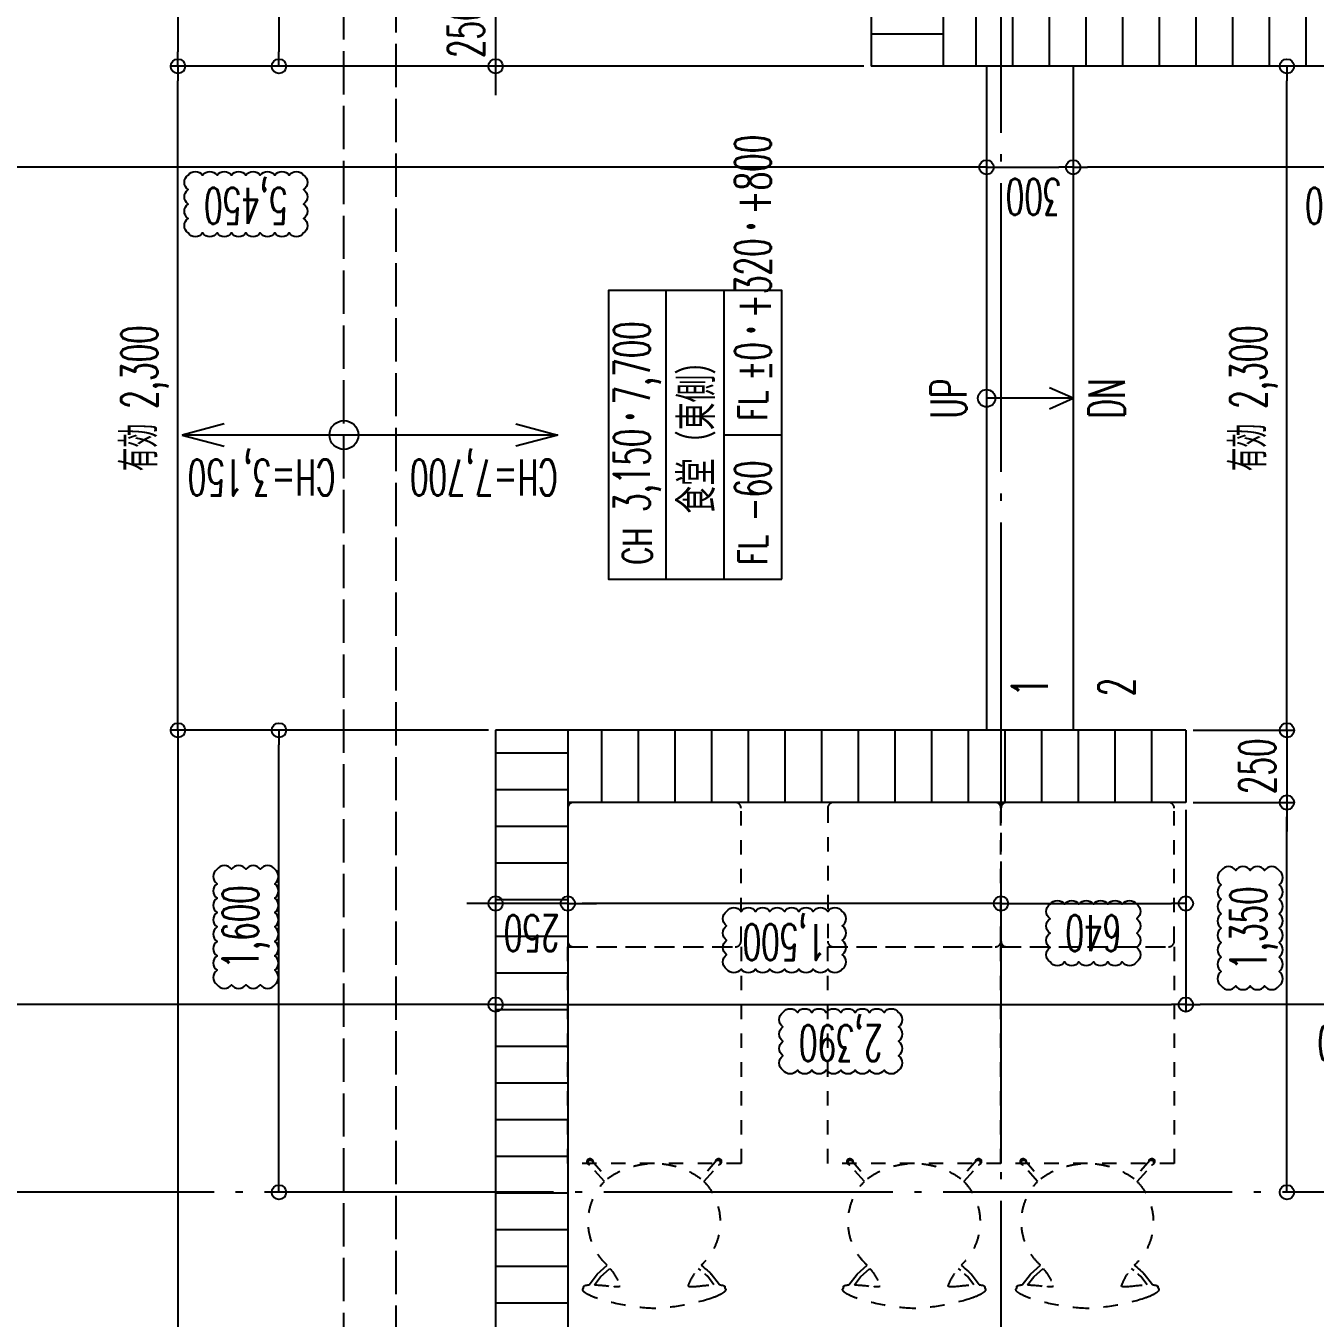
# Model space of a CAD drawing. Header units: millimetres. Extents: x -67913 to 128525, y -54442 to 63422.
# Drawn here: x 101258 to 105722, y 11214 to 15690 of the extents above; entities that cross this region are included whole.
import ezdxf
from ezdxf.enums import TextEntityAlignment as Align

# ---------------------------------------------------------------- set-up
doc = ezdxf.new("R2010")
doc.units = ezdxf.units.MM
doc.header["$LTSCALE"] = 500
doc.header["$PDMODE"] = 35
for name, pattern in [('AXIS', [2.35, 2, -0.15, 0.05, -0.15]), ('DD3', [0.2, 0.1, -0.1]), ('DD4', [0.38, 0.3, -0.08])]:
    doc.linetypes.add(name, pattern=pattern)
doc.layers.get('0').update_dxf_attribs({"plot": 0})
for name, color, linetype in [('020KijnSn', 1, 'AXIS'), ('270SiagSp', 8, 'Continuous'), ('302Dansa', 5, 'Continuous'), ('303Dansa', 6, 'DD4'), ('320Step', 4, 'Continuous'), ('350Kigu', 4, 'Continuous'), ('360Kagu', 3, 'DD3'), ('390Kigo', 8, 'Continuous'), ('391kigoHor', 10, 'Continuous'), ('391KigoR', 8, 'Continuous')]:
    doc.layers.add(name, color=color, linetype=linetype)
doc.styles.add('Dim', font='simplex.shx', dxfattribs={"width": 0.6, "bigfont": 'extfont2.shx'})
doc.styles.get("Standard").update_dxf_attribs({"font": 'simplex.shx', "width": 0.7, "bigfont": 'extfont2.shx'})
doc.dimstyles.new('PRO1-50', dxfattribs={"dimscale": 50, "dimtxt": 2.5, "dimasz": 1, "dimexe": 0.5, "dimexo": 0.5, "dimgap": 0.8, "dimtad": 1, "dimdec": 3, "dimdsep": 46, "dimlunit": 6, "dimtxsty": 'Dim', "dimblk": 'ORIGIN', "dimcen": 0, "dimadec": 3, "dimazin": 2, "dimtfac": 1, "dimtdec": 3, "dimtix": 1, "dimtmove": 2, "dimatfit": 3, "dimldrblk": 'ORIGIN', "dimfxl": 0, "dimarcsym": 0})

# ---------------------------------------------------------------- blocks, each defined once
blk = doc.blocks.new('_Origin')
at = {"color": 0, "linetype": 'ByBlock', "lineweight": -2}
blk.add_line((0, 0), (-1, 0), dxfattribs=at)
blk.add_circle((0, 0), 0.5, dxfattribs=at)
blk = doc.blocks.new('*D682')
at = {"layer": '270SiagSp', "color": 0, "lineweight": -2, "transparency": 16777216}
for p, q in [((105274.6, 12975), (105274.6, 12275)), ((106424.6, 12300), (105324.6, 12300))]:
    blk.add_line(p, q, dxfattribs=at)
at = {"layer": 'Defpoints', "color": 0, "transparency": 16777216}
for p in [(105274.6, 13000), (105274.6, 12300), (106474.6, 12300)]:
    blk.add_point(p, dxfattribs=at)
at = {"layer": '270SiagSp', "color": 0, "lineweight": -2, "transparency": 16777216, "xscale": 50, "yscale": 50, "zscale": 50, "rotation": 180}
blk.add_blockref('_Origin', (105274.6, 12300), dxfattribs=at)
at = {"layer": '270SiagSp', "color": 0, "lineweight": -2, "transparency": 16777216, "xscale": 50, "yscale": 50, "zscale": 50}
blk.add_blockref('_Origin', (106474.6, 12300), dxfattribs=at)
at = {"layer": '270SiagSp', "color": 0, "transparency": 16777216, "insert": (105874.6, 12185.6), "char_height": 125, "attachment_point": 5, "rotation": 180, "style": 'Dim'}
blk.add_mtext('1,200', dxfattribs=at)
blk = doc.blocks.new('*D683')
at = {"layer": '270SiagSp', "color": 0, "lineweight": -2, "transparency": 16777216}
for p, q in [((105274.6, 12975), (105274.6, 12275)), ((102934.6, 12300), (105224.6, 12300))]:
    blk.add_line(p, q, dxfattribs=at)
at = {"layer": 'Defpoints', "color": 0, "transparency": 16777216}
for p in [(105274.6, 13000), (102884.6, 12300), (105274.6, 12300)]:
    blk.add_point(p, dxfattribs=at)
at = {"layer": '270SiagSp', "color": 0, "lineweight": -2, "transparency": 16777216, "xscale": 50, "yscale": 50, "zscale": 50, "rotation": 180}
blk.add_blockref('_Origin', (102884.6, 12300), dxfattribs=at)
at = {"layer": '270SiagSp', "color": 0, "lineweight": -2, "transparency": 16777216, "xscale": 50, "yscale": 50, "zscale": 50}
blk.add_blockref('_Origin', (105274.6, 12300), dxfattribs=at)
at = {"layer": '270SiagSp', "color": 0, "transparency": 16777216, "insert": (104079.6, 12185.6), "char_height": 125, "attachment_point": 5, "rotation": 180, "style": 'Dim', "bg_fill": 3, "box_fill_scale": 1.1, "bg_fill_color": 256, "bg_fill_true_color": 13158600, "bg_fill_transparency": 0}
blk.add_mtext('2,390', dxfattribs=at)
blk = doc.blocks.new('*D684')
at = {"layer": '270SiagSp', "color": 0, "lineweight": -2, "transparency": 16777216}
for p, q in [((105274.6, 12975), (105274.6, 12625)), ((104684.6, 12650), (105224.6, 12650))]:
    blk.add_line(p, q, dxfattribs=at)
at = {"layer": 'Defpoints', "color": 0, "transparency": 16777216}
for p in [(105274.6, 13000), (104634.6, 12650), (105274.6, 12650)]:
    blk.add_point(p, dxfattribs=at)
at = {"layer": '270SiagSp', "color": 0, "lineweight": -2, "transparency": 16777216, "xscale": 50, "yscale": 50, "zscale": 50, "rotation": 180}
blk.add_blockref('_Origin', (104634.6, 12650), dxfattribs=at)
at = {"layer": '270SiagSp', "color": 0, "lineweight": -2, "transparency": 16777216, "xscale": 50, "yscale": 50, "zscale": 50}
blk.add_blockref('_Origin', (105274.6, 12650), dxfattribs=at)
at = {"layer": '270SiagSp', "color": 0, "transparency": 16777216, "insert": (104954.6, 12547.5), "char_height": 125, "attachment_point": 5, "rotation": 180, "style": 'Dim', "bg_fill": 3, "box_fill_scale": 1.1, "bg_fill_color": 256, "bg_fill_true_color": 13158600, "bg_fill_transparency": 0}
blk.add_mtext('640', dxfattribs=at)
blk = doc.blocks.new('*D686')
at = {"layer": '270SiagSp', "color": 0, "lineweight": -2, "transparency": 16777216}
blk.add_line((104584.6, 12650), (103184.6, 12650), dxfattribs=at)
at = {"layer": 'Defpoints', "color": 0, "transparency": 16777216}
for p in [(103134.6, 12650), (103134.6, 12650), (104634.6, 12650)]:
    blk.add_point(p, dxfattribs=at)
at = {"layer": '270SiagSp', "color": 0, "lineweight": -2, "transparency": 16777216, "xscale": 50, "yscale": 50, "zscale": 50, "rotation": 180}
blk.add_blockref('_Origin', (103134.6, 12650), dxfattribs=at)
at = {"layer": '270SiagSp', "color": 0, "lineweight": -2, "transparency": 16777216, "xscale": 50, "yscale": 50, "zscale": 50}
blk.add_blockref('_Origin', (104634.6, 12650), dxfattribs=at)
at = {"layer": '270SiagSp', "color": 0, "transparency": 16777216, "insert": (103884.6, 12535.6), "char_height": 125, "attachment_point": 5, "rotation": 180, "style": 'Dim', "bg_fill": 3, "box_fill_scale": 1.1, "bg_fill_color": 256, "bg_fill_true_color": 13158600, "bg_fill_transparency": 0}
blk.add_mtext('1,500', dxfattribs=at)
blk = doc.blocks.new('*D687')
at = {"layer": '270SiagSp', "color": 0, "lineweight": -2, "transparency": 16777216}
for p, q in [((102834.6, 12650), (102784.6, 12650)), ((103134.6, 12650), (102884.6, 12650)), ((103184.6, 12650), (103234.6, 12650))]:
    blk.add_line(p, q, dxfattribs=at)
at = {"layer": 'Defpoints', "color": 0, "transparency": 16777216}
for p in [(102884.6, 12650), (102884.6, 12650), (103134.6, 12650)]:
    blk.add_point(p, dxfattribs=at)
at = {"layer": '270SiagSp', "color": 0, "lineweight": -2, "transparency": 16777216, "xscale": 50, "yscale": 50, "zscale": 50}
blk.add_blockref('_Origin', (102884.6, 12650), dxfattribs=at)
at = {"layer": '270SiagSp', "color": 0, "lineweight": -2, "transparency": 16777216, "xscale": 50, "yscale": 50, "zscale": 50, "rotation": 180}
blk.add_blockref('_Origin', (103134.6, 12650), dxfattribs=at)
at = {"layer": '270SiagSp', "color": 0, "transparency": 16777216, "insert": (103009.6, 12547.5), "char_height": 125, "attachment_point": 5, "rotation": 180, "style": 'Dim'}
blk.add_mtext('250', dxfattribs=at)
blk = doc.blocks.new('*D688')
at = {"layer": '270SiagSp', "color": 0, "lineweight": -2, "transparency": 16777216}
blk.add_line((102834.6, 12300), (99184.6, 12300), dxfattribs=at)
at = {"layer": 'Defpoints', "color": 0, "transparency": 16777216}
for p in [(99134.6, 12300), (99134.6, 12300), (102884.6, 12300)]:
    blk.add_point(p, dxfattribs=at)
at = {"layer": '270SiagSp', "color": 0, "lineweight": -2, "transparency": 16777216, "xscale": 50, "yscale": 50, "zscale": 50, "rotation": 180}
blk.add_blockref('_Origin', (99134.6, 12300), dxfattribs=at)
at = {"layer": '270SiagSp', "color": 0, "lineweight": -2, "transparency": 16777216, "xscale": 50, "yscale": 50, "zscale": 50}
blk.add_blockref('_Origin', (102884.6, 12300), dxfattribs=at)
at = {"layer": '270SiagSp', "color": 0, "transparency": 16777216, "insert": (101009.6, 12185.6), "char_height": 125, "attachment_point": 5, "rotation": 180, "style": 'Dim'}
blk.add_mtext('3,750', dxfattribs=at)
blk = doc.blocks.new('*D676')
at = {"layer": '270SiagSp', "color": 0, "lineweight": -2, "transparency": 16777216}
for p, q in [((105624.6, 13300), (105624.6, 15500)), ((105299.6, 13250), (105649.6, 13250))]:
    blk.add_line(p, q, dxfattribs=at)
at = {"layer": 'Defpoints', "color": 0, "transparency": 16777216}
for p in [(105624.6, 15550), (105624.6, 15550), (105274.6, 13250)]:
    blk.add_point(p, dxfattribs=at)
at = {"layer": '270SiagSp', "color": 0, "lineweight": -2, "transparency": 16777216, "xscale": 50, "yscale": 50, "zscale": 50}
for p, rotation in [((105624.6, 15550), 90), ((105624.6, 13250), 270)]:
    blk.add_blockref('_Origin', p, dxfattribs=dict(at, rotation=rotation))
at = {"layer": '270SiagSp', "color": 0, "transparency": 16777216, "insert": (105510.2, 14400), "char_height": 125, "attachment_point": 5, "rotation": 90, "style": 'Dim'}
blk.add_mtext('有効 2,300', dxfattribs=at)
blk = doc.blocks.new('*D677')
at = {"layer": '270SiagSp', "color": 0, "lineweight": -2, "transparency": 16777216}
for p, q in [((105624.6, 13300), (105624.6, 13350)), ((105299.6, 13250), (105649.6, 13250)), ((105624.6, 13250), (105624.6, 13000)), ((105299.6, 13000), (105649.6, 13000)), ((105624.6, 12950), (105624.6, 12900))]:
    blk.add_line(p, q, dxfattribs=at)
at = {"layer": 'Defpoints', "color": 0, "transparency": 16777216}
for p in [(105274.6, 13250), (105274.6, 13000), (105624.6, 13000)]:
    blk.add_point(p, dxfattribs=at)
at = {"layer": '270SiagSp', "color": 0, "lineweight": -2, "transparency": 16777216, "xscale": 50, "yscale": 50, "zscale": 50}
for p, rotation in [((105624.6, 13250), 270), ((105624.6, 13000), 90)]:
    blk.add_blockref('_Origin', p, dxfattribs=dict(at, rotation=rotation))
at = {"layer": '270SiagSp', "color": 0, "transparency": 16777216, "insert": (105522.1, 13125), "char_height": 125, "attachment_point": 5, "rotation": 90, "style": 'Dim'}
blk.add_mtext('250', dxfattribs=at)
blk = doc.blocks.new('*D678')
at = {"layer": '270SiagSp', "color": 0, "lineweight": -2, "transparency": 16777216}
for p, q in [((105299.6, 13000), (105649.6, 13000)), ((105624.6, 11700), (105624.6, 12950))]:
    blk.add_line(p, q, dxfattribs=at)
at = {"layer": 'Defpoints', "color": 0, "transparency": 16777216}
for p in [(105274.6, 13000), (105624.6, 13000), (105624.6, 11650)]:
    blk.add_point(p, dxfattribs=at)
at = {"layer": '270SiagSp', "color": 0, "lineweight": -2, "transparency": 16777216, "xscale": 50, "yscale": 50, "zscale": 50}
for p, rotation in [((105624.6, 13000), 90), ((105624.6, 11650), 270)]:
    blk.add_blockref('_Origin', p, dxfattribs=dict(at, rotation=rotation))
at = {"layer": '270SiagSp', "color": 0, "transparency": 16777216, "insert": (105510.2, 12564.6), "char_height": 125, "attachment_point": 5, "rotation": 90, "style": 'Dim'}
blk.add_mtext('1,350', dxfattribs=at)
blk = doc.blocks.new('*D679')
at = {"layer": '270SiagSp', "color": 0, "lineweight": -2, "transparency": 16777216}
for p, q in [((102859.6, 13250), (101759.6, 13250)), ((101784.6, 13200), (101784.6, 4635)), ((102859.6, 4585), (101759.6, 4585))]:
    blk.add_line(p, q, dxfattribs=at)
at = {"layer": 'Defpoints', "color": 0, "transparency": 16777216}
for p in [(102884.6, 13250), (101784.6, 4585), (102884.6, 4585)]:
    blk.add_point(p, dxfattribs=at)
at = {"layer": '270SiagSp', "color": 0, "lineweight": -2, "transparency": 16777216, "xscale": 50, "yscale": 50, "zscale": 50}
for p, rotation in [((101784.6, 13250), 90), ((101784.6, 4585), 270)]:
    blk.add_blockref('_Origin', p, dxfattribs=dict(at, rotation=rotation))
at = {"layer": '270SiagSp', "color": 0, "transparency": 16777216, "insert": (101670.2, 8917.5), "char_height": 125, "attachment_point": 5, "rotation": 90, "style": 'Dim'}
blk.add_mtext('8,665', dxfattribs=at)
blk = doc.blocks.new('*D680')
at = {"layer": '270SiagSp', "color": 0, "lineweight": -2, "transparency": 16777216}
for p, q in [((102859.6, 13250), (102109.6, 13250)), ((102134.6, 11700), (102134.6, 13200))]:
    blk.add_line(p, q, dxfattribs=at)
at = {"layer": 'Defpoints', "color": 0, "transparency": 16777216}
for p in [(102134.6, 13250), (102884.6, 13250), (102134.6, 11650)]:
    blk.add_point(p, dxfattribs=at)
at = {"layer": '270SiagSp', "color": 0, "lineweight": -2, "transparency": 16777216, "xscale": 50, "yscale": 50, "zscale": 50}
for p, rotation in [((102134.6, 13250), 90), ((102134.6, 11650), 270)]:
    blk.add_blockref('_Origin', p, dxfattribs=dict(at, rotation=rotation))
at = {"layer": '270SiagSp', "color": 0, "transparency": 16777216, "insert": (102020.2, 12568.7), "char_height": 125, "attachment_point": 5, "rotation": 90, "style": 'Dim'}
blk.add_mtext('1,600', dxfattribs=at)
blk = doc.blocks.new('*D681')
at = {"layer": '270SiagSp', "color": 0, "lineweight": -2, "transparency": 16777216}
for p, q in [((104159.6, 15550), (101759.6, 15550)), ((101784.6, 13300), (101784.6, 15500)), ((102859.6, 13250), (101759.6, 13250))]:
    blk.add_line(p, q, dxfattribs=at)
at = {"layer": 'Defpoints', "color": 0, "transparency": 16777216}
for p in [(101784.6, 15550), (104184.6, 15550), (102884.6, 13250)]:
    blk.add_point(p, dxfattribs=at)
at = {"layer": '270SiagSp', "color": 0, "lineweight": -2, "transparency": 16777216, "xscale": 50, "yscale": 50, "zscale": 50}
for p, rotation in [((101784.6, 15550), 90), ((101784.6, 13250), 270)]:
    blk.add_blockref('_Origin', p, dxfattribs=dict(at, rotation=rotation))
at = {"layer": '270SiagSp', "color": 0, "transparency": 16777216, "insert": (101670.2, 14400), "char_height": 125, "attachment_point": 5, "rotation": 90, "style": 'Dim'}
blk.add_mtext('有効 2,300', dxfattribs=at)
blk = doc.blocks.new('*D700')
at = {"layer": '270SiagSp', "color": 0, "lineweight": -2, "transparency": 16777216}
for p, q in [((102134.6, 17100), (102134.6, 15600)), ((104159.6, 15550), (102109.6, 15550))]:
    blk.add_line(p, q, dxfattribs=at)
at = {"layer": 'Defpoints', "color": 0, "transparency": 16777216}
for p in [(102134.6, 17150), (102134.6, 15550), (104184.6, 15550)]:
    blk.add_point(p, dxfattribs=at)
at = {"layer": '270SiagSp', "color": 0, "lineweight": -2, "transparency": 16777216, "xscale": 50, "yscale": 50, "zscale": 50}
for p, rotation in [((102134.6, 17150), 90), ((102134.6, 15550), 270)]:
    blk.add_blockref('_Origin', p, dxfattribs=dict(at, rotation=rotation))
at = {"layer": '270SiagSp', "color": 0, "transparency": 16777216, "insert": (102020.2, 16350), "char_height": 125, "attachment_point": 5, "rotation": 90, "style": 'Dim'}
blk.add_mtext('1,600', dxfattribs=at)
blk = doc.blocks.new('*D701')
at = {"layer": '270SiagSp', "color": 0, "lineweight": -2, "transparency": 16777216}
for p, q in [((102884.6, 15850), (102884.6, 15900)), ((103559.6, 15800), (102859.6, 15800)), ((102884.6, 15800), (102884.6, 15550)), ((104159.6, 15550), (102859.6, 15550)), ((102884.6, 15500), (102884.6, 15450))]:
    blk.add_line(p, q, dxfattribs=at)
at = {"layer": 'Defpoints', "color": 0, "transparency": 16777216}
for p in [(103584.6, 15800), (102884.6, 15550), (104184.6, 15550)]:
    blk.add_point(p, dxfattribs=at)
at = {"layer": '270SiagSp', "color": 0, "lineweight": -2, "transparency": 16777216, "xscale": 50, "yscale": 50, "zscale": 50}
for p, rotation in [((102884.6, 15800), 270), ((102884.6, 15550), 90)]:
    blk.add_blockref('_Origin', p, dxfattribs=dict(at, rotation=rotation))
at = {"layer": '270SiagSp', "color": 0, "transparency": 16777216, "insert": (102782.1, 15675), "char_height": 125, "attachment_point": 5, "rotation": 90, "style": 'Dim'}
blk.add_mtext('250', dxfattribs=at)
blk = doc.blocks.new('*D702')
at = {"layer": '270SiagSp', "color": 0, "lineweight": -2, "transparency": 16777216}
for p, q in [((104159.6, 26950), (101759.6, 26950)), ((101784.6, 26900), (101784.6, 15600)), ((104159.6, 15550), (101759.6, 15550))]:
    blk.add_line(p, q, dxfattribs=at)
at = {"layer": 'Defpoints', "color": 0, "transparency": 16777216}
for p in [(104184.6, 26950), (101784.6, 15550), (104184.6, 15550)]:
    blk.add_point(p, dxfattribs=at)
at = {"layer": '270SiagSp', "color": 0, "lineweight": -2, "transparency": 16777216, "xscale": 50, "yscale": 50, "zscale": 50}
for p, rotation in [((101784.6, 26950), 90), ((101784.6, 15550), 270)]:
    blk.add_blockref('_Origin', p, dxfattribs=dict(at, rotation=rotation))
at = {"layer": '270SiagSp', "color": 0, "transparency": 16777216, "insert": (101670.2, 21250), "char_height": 125, "attachment_point": 5, "rotation": 90, "style": 'Dim'}
blk.add_mtext('11,400', dxfattribs=at)
blk = doc.blocks.new('*D707')
at = {"layer": '270SiagSp', "color": 0, "lineweight": -2, "transparency": 16777216}
blk.add_line((106424.6, 15200), (104934.6, 15200), dxfattribs=at)
at = {"layer": 'Defpoints', "color": 0, "transparency": 16777216}
for p in [(104884.6, 15200), (104884.6, 15200), (106474.6, 15200)]:
    blk.add_point(p, dxfattribs=at)
at = {"layer": '270SiagSp', "color": 0, "lineweight": -2, "transparency": 16777216, "xscale": 50, "yscale": 50, "zscale": 50, "rotation": 180}
blk.add_blockref('_Origin', (104884.6, 15200), dxfattribs=at)
at = {"layer": '270SiagSp', "color": 0, "lineweight": -2, "transparency": 16777216, "xscale": 50, "yscale": 50, "zscale": 50}
blk.add_blockref('_Origin', (106474.6, 15200), dxfattribs=at)
at = {"layer": '270SiagSp', "color": 0, "transparency": 16777216, "insert": (105832.3, 15085.6), "char_height": 125, "attachment_point": 5, "rotation": 180, "style": 'Dim'}
blk.add_mtext('1,590', dxfattribs=at)
blk = doc.blocks.new('*D708')
at = {"layer": '270SiagSp', "color": 0, "lineweight": -2, "transparency": 16777216}
blk.add_line((104634.6, 15200), (104834.6, 15200), dxfattribs=at)
at = {"layer": 'Defpoints', "color": 0, "transparency": 16777216}
for p in [(104584.6, 15200), (104884.6, 15200), (104884.6, 15200)]:
    blk.add_point(p, dxfattribs=at)
at = {"layer": '270SiagSp', "color": 0, "lineweight": -2, "transparency": 16777216, "xscale": 50, "yscale": 50, "zscale": 50, "rotation": 180}
blk.add_blockref('_Origin', (104584.6, 15200), dxfattribs=at)
at = {"layer": '270SiagSp', "color": 0, "lineweight": -2, "transparency": 16777216, "xscale": 50, "yscale": 50, "zscale": 50}
blk.add_blockref('_Origin', (104884.6, 15200), dxfattribs=at)
at = {"layer": '270SiagSp', "color": 0, "transparency": 16777216, "insert": (104747.5, 15097.5), "char_height": 125, "attachment_point": 5, "rotation": 180, "style": 'Dim'}
blk.add_mtext('300', dxfattribs=at)
blk = doc.blocks.new('*D709')
at = {"layer": '270SiagSp', "color": 0, "lineweight": -2, "transparency": 16777216}
blk.add_line((104534.6, 15200), (99184.6, 15200), dxfattribs=at)
at = {"layer": 'Defpoints', "color": 0, "transparency": 16777216}
for p in [(99134.6, 15200), (99134.6, 15200), (104584.6, 15200)]:
    blk.add_point(p, dxfattribs=at)
at = {"layer": '270SiagSp', "color": 0, "lineweight": -2, "transparency": 16777216, "xscale": 50, "yscale": 50, "zscale": 50, "rotation": 180}
blk.add_blockref('_Origin', (99134.6, 15200), dxfattribs=at)
at = {"layer": '270SiagSp', "color": 0, "lineweight": -2, "transparency": 16777216, "xscale": 50, "yscale": 50, "zscale": 50}
blk.add_blockref('_Origin', (104584.6, 15200), dxfattribs=at)
at = {"layer": '270SiagSp', "color": 0, "transparency": 16777216, "insert": (102020, 15085.6), "char_height": 125, "attachment_point": 5, "rotation": 180, "style": 'Dim'}
blk.add_mtext('5,450', dxfattribs=at)
blk = doc.blocks.new('Seven chair')
for p, q in [((89735.6, 45584.6), (89707, 45547.2)), ((89671.4, 45535), (89663.1, 45528)), ((89672.4, 45516.5), (89680.9, 45523.6)), ((89280.3, 45165), (89282.4, 45167)), ((89740.4, 45164.6), (89737.9, 45167)), ((89723.3, 45154.3), (89722, 45158.9))]:
    blk.add_line(p, q)
for points in [[(89265.5, 45590.2), (89263.1, 45598.4, -0.165331), (89262.3, 45601, -0.147173), (89266, 45607.9, -0.075168), (89276.3, 45615.4, -0.038243), (89307.5, 45629.9, -0.069162), (89509.5, 45666.3, -0.069162), (89711.6, 45629.9, -0.046265), (89743.4, 45615.4, -0.075168), (89753.7, 45607.9, -0.147173), (89757.5, 45601, -0.165331), (89756.7, 45598.4), (89754.3, 45590.2)], [(89265.5, 45590.2, 0.245243), (89269.5, 45586.8, 0.079392), (89284.2, 45584.6)], [(89392.4, 45590.1, 0.104662), (89370.4, 45590.7, -0.023965), (89302.9, 45584.5)], [(89356.7, 45528, 0.093732), (89392.4, 45590.1)], [(89627.4, 45590.1, -0.104662), (89649.4, 45590.7, 0.023965), (89716.9, 45584.5)], [(89663.1, 45528, -0.093732), (89627.4, 45590.1)], [(89754.3, 45590.2, -0.245243), (89750.2, 45586.8, -0.079392), (89735.6, 45584.6)], [(89347.4, 45516.5, 0.419714), (89337.6, 45226.6)], [(89672.4, 45516.5, -0.419714), (89682.2, 45226.6)], [(89672.4, 45516.5, -0.419714), (89682.2, 45226.6)], [(89337.6, 45226.6), (89281.6, 45162.7, 0.691911), (89292.8, 45153.1), (89348.5, 45216.6)], [(89348.5, 45216.6, 0.327555), (89671.3, 45216.6)], [(89682.3, 45226.6), (89738.2, 45162.7, -0.691911), (89727, 45153.1), (89671.3, 45216.6)]]:
    blk.add_lwpolyline(points, format="xyb")
for points in [[(89284.2, 45584.6), (89312.9, 45547), (89347.4, 45516.5)], [(89302.9, 45584.5), (89324.5, 45556.2), (89356.7, 45528)]]:
    blk.add_lwpolyline(points)
at = {"flags": 128}
for points in [[(89716.9, 45584.6), (89695.2, 45556.1), (89694, 45554.9), (89692.4, 45553.3), (89688.3, 45549.6), (89684.6, 45546.3), (89678.2, 45540.7), (89671.4, 45535)], [(89680.9, 45523.7), (89685.4, 45527.4), (89692.8, 45533.8), (89697.7, 45538.1), (89700.8, 45540.9), (89704.5, 45544.4), (89706.9, 45547)]]:
    blk.add_lwpolyline(points, dxfattribs=at)
blk.add_arc((89289.1, 45160), 7.91, 159.8592, 298.5783)
blk.add_open_spline([(89706.9, 45547), (89706.9, 45547.1), (89707, 45547.2), (89707, 45547.2)], degree=3)
for points, knots in [([(89280, 45150.1), (89279.5, 45150.6), (89278.8, 45151.3), (89278.1, 45152.5), (89277.5, 45153.7), (89277, 45155.3), (89276.8, 45157.3), (89277, 45159), (89277.3, 45160.3), (89277.7, 45161.5), (89278.5, 45163), (89279.5, 45164.3), (89280.2, 45164.9), (89280.3, 45165)], [-29.537207, -29.537207, -29.537207, -29.537207, -27.691134, -26.768079, -25.845043, -23.998934, -22.152853, -20.306837, -19.383801, -18.460765, -16.614657, -14.768596, -14.130852, -14.130852, -14.130852, -14.130852]), ([(89287.5, 45169.5), (89287.4, 45169.5), (89286.6, 45169.4), (89285.6, 45169.1), (89284.5, 45168.6), (89283.5, 45168), (89282.8, 45167.4), (89282.4, 45167)], [8.830967, 8.830967, 8.830967, 8.830967, 9.230427, 11.076524, 11.999549, 12.92258, 14.64656, 14.64656, 14.64656, 14.64656]), ([(89737.9, 45167), (89737.8, 45167.1), (89737.2, 45167.6), (89736.1, 45168.4), (89734.4, 45169.2), (89733.1, 45169.5), (89732.4, 45169.6), (89732.3, 45169.6)], [12.429733, 12.429733, 12.429733, 12.429733, 12.922514, 14.76853, 16.614589, 18.460692, 18.808728, 18.808728, 18.808728, 18.808728]), ([(89739.8, 45165.1), (89739.9, 45165), (89740.2, 45164.8), (89740.7, 45164.3), (89741.6, 45163.2), (89742.5, 45161.8), (89743.2, 45159.9), (89743.4, 45158.3), (89743.5, 45157), (89743.3, 45155.6), (89742.9, 45154), (89742.4, 45152.8), (89742, 45152.2)], [-13.127636, -13.127636, -13.127636, -13.127636, -12.922514, -11.999482, -11.076457, -9.230354, -7.384275, -5.53826, -4.615231, -3.692205, -1.846096, 0, 0, 0, 0]), ([(89280, 45150.1), (89280.4, 45149.6), (89281.5, 45148.7), (89283, 45147.9), (89284.3, 45147.5), (89285.6, 45147.2), (89287.2, 45147), (89289.3, 45147.2), (89290.9, 45147.6), (89292.1, 45148.2), (89293.2, 45148.9), (89294.5, 45150), (89295.8, 45151.5), (89296.7, 45153), (89297.1, 45154), (89297.2, 45154.5), (89297.2, 45154.6), (89297.3, 45154.6), (89297.3, 45154.6), (89297.3, 45154.7), (89297.5, 45155.3), (89297.6, 45156), (89297.9, 45156.7)], [0, 0, 0, 0, 1.846066, 3.692142, 4.615173, 5.538231, 7.384304, 9.230343, 11.076424, 11.999466, 12.922528, 14.768603, 16.61465, 18.4607, 19.383724, 19.691399, 19.691399, 19.691399, 19.808128, 19.808128, 19.808128, 21.658095, 21.658095, 21.658095, 21.658095]), ([(89297.9, 45156.7), (89297.9, 45156.7), (89298, 45157), (89298.1, 45157.6), (89298.2, 45158.5), (89298.3, 45159.1), (89298.3, 45159.4)], [18.364246, 18.364246, 18.364246, 18.364246, 18.4607, 19.383724, 20.306785, 21.311945, 21.311945, 21.311945, 21.311945]), ([(89723.3, 45154.3), (89723.4, 45153.7), (89723.9, 45152.6), (89724.7, 45151.2), (89725.6, 45150.2), (89726.5, 45149.3), (89727.9, 45148.3), (89729.8, 45147.5), (89731.4, 45147.1), (89732.7, 45147), (89734.1, 45147), (89735.8, 45147.3), (89737.7, 45148), (89739.1, 45148.9), (89740.1, 45149.8), (89741.1, 45150.8), (89741.7, 45151.6), (89742, 45152.2)], [7.600125, 7.600125, 7.600125, 7.600125, 9.230333, 11.076383, 11.999404, 12.922454, 14.768536, 16.614624, 18.460687, 19.383701, 20.306746, 22.152823, 23.99889, 25.844966, 26.767996, 27.691049, 29.537129, 29.537129, 29.537129, 29.537129])]:
    blk.add_open_spline(points, degree=3, knots=knots)
blk = doc.blocks.new('2人掛けテーブル')
blk.add_lwpolyline([(68100, 33978.1), (68700, 33978.1), (68700, 33228.1), (68100, 33228.1)], close=True)
blk = doc.blocks.new('1掛けベンチ背もたれなし')
blk.add_lwpolyline([(580, 500), (20, 500, 0.414214), (0, 480), (0, 20, 0.414214), (20, 0), (580, 0, 0.414214), (600, 20), (600, 480, 0.414214)], format="xyb", close=True)
blk = doc.blocks.new('室名記号')
at = {"color": 0, "linetype": 'ByBlock', "lineweight": -2}
for p, q in [((-10, 2), (10, 2)), ((-10, -2), (10, -2)), ((0, -2), (0, -6))]:
    blk.add_line(p, q, dxfattribs=at)
at = {"color": 7, "linetype": 'ByBlock', "lineweight": -2}
blk.add_lwpolyline([(-10, -6), (10, -6), (10, 6), (-10, 6)], close=True, dxfattribs=at)
at = {"color": 0, "linetype": 'ByBlock', "lineweight": -2, "width": 0.7}
for s, p in [('CH', (-9, 4)), ('FL', (-9, -4)), ('FL', (1, -4))]:
    blk.add_text(s, height=2, dxfattribs=at).set_placement(p, align=Align.MIDDLE_LEFT)
at = {"color": 0, "linetype": 'ByBlock', "lineweight": -2}
for tag, width, p in [('天井高さ（CH）', 0.6, (0, 4)), ('室名', 0.7, (0, 0))]:
    blk.add_attdef(tag, text='', height=2.5, dxfattribs=dict(at, width=width)).set_placement(p, align=Align.MIDDLE)
for tag, width, p in [('躯体天端（FL）', 0.6, (-6, -4)), ('床仕上天端（FL）', 0.6, (4, -4)), ('特記事項1', 0.7, (-10, -8)), ('特記事項2', 0.7, (-10, -11.5))]:
    blk.add_attdef(tag, text='', height=2.5, dxfattribs=dict(at, width=width)).set_placement(p, align=Align.MIDDLE_LEFT)

msp = doc.modelspace()

# ---------------------------------------------------------------- hatches: boundary and pattern name
at = {"layer": '302Dansa'}
h = msp.add_hatch(dxfattribs=at)
h.set_pattern_fill('LINE', color=256, scale=40)
h.set_pattern_definition([(0, (104184.61, 21250), (0, 127), [])])
h.paths.add_polyline_path([(104434.6088, 26950), (104184.6088, 26950), (104184.6088, 15550), (104434.6088, 15550)])
h = msp.add_hatch(dxfattribs=at)
h.set_pattern_fill('LINE', color=256, scale=40, angle=90)
h.set_pattern_definition([(90, (105945.11, 15800), (-127, 8e-15), [])])
h.paths.add_polyline_path([(107074.6088, 15800), (104434.6088, 15800), (104434.6088, 15550), (107074.6088, 15550)])
h = msp.add_hatch(dxfattribs=at)
h.set_pattern_fill('LINE', color=256, scale=40)
h.set_pattern_definition([(0, (102884.61, 6568), (0, 127), [])])
h.paths.add_polyline_path([(103134.6088, 13250), (102884.6088, 13250), (102884.6088, 4585), (103134.6088, 4585)])
h = msp.add_hatch(dxfattribs=at)
h.set_pattern_fill('LINE', color=256, scale=40, angle=90)
h.set_pattern_definition([(90, (104268.11, 13250), (-127, 8e-15), [])])
h.paths.add_polyline_path([(105274.6088, 13250), (103134.6088, 13250), (103134.6088, 13000), (105274.6088, 13000)])

# ---------------------------------------------------------------- linework, layer by layer
at = {"layer": '020KijnSn'}
for p, q in [((104634.6088, 37470), (104634.6088, -23200)), ((114834.6088, 11650), (72434.6088, 11650))]:
    msp.add_line(p, q, dxfattribs=at)
at = {"layer": '303Dansa'}
msp.add_line((102359.6088, 4622.5), (102359.6088, 24177.5), dxfattribs=at)
msp.add_lwpolyline([(99584.6088, 24177.5), (102539.6088, 24177.5), (102539.6088, 4622.5), (99449.6088, 4622.5)], dxfattribs=at)
at = {"layer": '320Step'}
for p, q in [((104584.6088, 15550), (104584.6088, 13250)), ((104884.6088, 15550), (104884.6088, 13250))]:
    msp.add_line(p, q, dxfattribs=at)
at = {"layer": '320Step', "color": 5}
for points in [[(104802.2905, 14363.6191), (104884.6095, 14400.0003), (104802.2905, 14436.3815)], [(104884.6088, 14400.0001), (104584.6088, 14400)]]:
    msp.add_lwpolyline(points, dxfattribs=at)
msp.add_circle((104584.6088, 14400), 30, dxfattribs=at)
at = {"layer": '350Kigu'}
for p, q in [((104184.6088, 26950), (104184.6088, 15550)), ((104434.6088, 26950), (104434.6088, 15550)), ((107074.6088, 15550), (104184.6088, 15550)), ((102884.6088, 13250), (102884.6088, 4585)), ((105274.6088, 13250), (102884.6088, 13250)), ((103134.6088, 13250), (103134.6088, 4585)), ((105274.6088, 13250), (105274.6088, 13000)), ((105274.6088, 13000), (103134.6088, 13000))]:
    msp.add_line(p, q, dxfattribs=at)
at = {"layer": '390Kigo'}
for p, q in [((101944.4977, 14311.5885), (101799.6088, 14272.7656)), ((102954.7199, 14311.5885), (103099.6088, 14272.7656)), ((101799.6088, 14272.7656), (101944.4977, 14233.9427)), ((103099.6088, 14272.7656), (101799.6088, 14272.7656)), ((103099.6088, 14272.7656), (102954.7199, 14233.9427))]:
    msp.add_line(p, q, dxfattribs=at)
msp.add_circle((102359.6088, 14272.7656), 50, dxfattribs=at)
at = {"layer": '391kigoHor'}
for points in [[(102220.0133, 15172.7898, -0.52056705), (102220.0133, 15122.7898, -0.52056705), (102220.0133, 15072.7898, -0.52056705), (102220.0133, 15022.7898, -0.52056705), (102220.0133, 14972.7898, -0.52056705), (102170.0133, 14972.7898, -0.52056705), (102120.0133, 14972.7898, -0.52056705), (102070.0133, 14972.7898, -0.52056705), (102020.0133, 14972.7898, -0.52056705), (101970.0133, 14972.7898, -0.52056705), (101920.0133, 14972.7898, -0.52056705), (101870.0133, 14972.7898, -0.52056705), (101820.0133, 14972.7898, -0.52056705), (101820.0133, 15022.7898, -0.52056705), (101820.0133, 15072.7898, -0.52056705), (101820.0133, 15122.7898, -0.52056705), (101820.0133, 15172.7898, -0.52056705), (101870.0133, 15172.7898, -0.52056705), (101920.0133, 15172.7898, -0.52056705), (101970.0133, 15172.7898, -0.52056705), (102020.0133, 15172.7898, -0.52056705), (102070.0133, 15172.7898, -0.52056705), (102120.0133, 15172.7898, -0.52056705), (102170.0133, 15172.7898, -0.52056705)], [(102120.204, 12768.6952, 0.52056705), (102070.204, 12768.6952, 0.52056705), (102020.204, 12768.6952, 0.52056705), (101970.204, 12768.6952, 0.52056705), (101920.204, 12768.6952, 0.52056705), (101920.204, 12718.6952, 0.52056705), (101920.204, 12668.6952, 0.52056705), (101920.204, 12618.6952, 0.52056705), (101920.204, 12568.6952, 0.52056705), (101920.204, 12518.6952, 0.52056705), (101920.204, 12468.6952, 0.52056705), (101920.204, 12418.6952, 0.52056705), (101920.204, 12368.6952, 0.52056705), (101970.204, 12368.6952, 0.52056705), (102020.204, 12368.6952, 0.52056705), (102070.204, 12368.6952, 0.52056705), (102120.204, 12368.6952, 0.52056705), (102120.204, 12418.6952, 0.52056705), (102120.204, 12468.6952, 0.52056705), (102120.204, 12518.6952, 0.52056705), (102120.204, 12568.6952, 0.52056705), (102120.204, 12618.6952, 0.52056705), (102120.204, 12668.6952, 0.52056705), (102120.204, 12718.6952, 0.52056705)], [(105597.3986, 12764.6469, 0.52056705), (105547.3986, 12764.6469, 0.52056705), (105497.3986, 12764.6469, 0.52056705), (105447.3986, 12764.6469, 0.52056705), (105397.3986, 12764.6469, 0.52056705), (105397.3986, 12714.6469, 0.52056705), (105397.3986, 12664.6469, 0.52056705), (105397.3986, 12614.6469, 0.52056705), (105397.3986, 12564.6469, 0.52056705), (105397.3986, 12514.6469, 0.52056705), (105397.3986, 12464.6469, 0.52056705), (105397.3986, 12414.6469, 0.52056705), (105397.3986, 12364.6469, 0.52056705), (105447.3986, 12364.6469, 0.52056705), (105497.3986, 12364.6469, 0.52056705), (105547.3986, 12364.6469, 0.52056705), (105597.3986, 12364.6469, 0.52056705), (105597.3986, 12414.6469, 0.52056705), (105597.3986, 12464.6469, 0.52056705), (105597.3986, 12514.6469, 0.52056705), (105597.3986, 12564.6469, 0.52056705), (105597.3986, 12614.6469, 0.52056705), (105597.3986, 12664.6469, 0.52056705), (105597.3986, 12714.6469, 0.52056705)]]:
    msp.add_lwpolyline(points, format="xyb", close=True, dxfattribs=at)

# ---------------------------------------------------------------- block references
at = {"layer": '360Kagu', "xscale": -1, "rotation": 180}
for p in [(13923.942, 56913.6566), (14823.942, 56913.6566), (15423.942, 56913.6566)]:
    msp.add_blockref('Seven chair', p, dxfattribs=at)
at = {"layer": '391KigoR'}
ref = msp.add_blockref('室名記号', (103575.5396, 14273.0186), dxfattribs=dict(at, xscale=50, yscale=50, zscale=50, rotation=90))
ref.add_attrib('天井高さ（CH）', '3,150・7,700', dxfattribs={"layer": '0', "color": 0, "linetype": 'ByBlock', "lineweight": -2, "height": 125, "rotation": 90, "width": 0.6}).set_placement((103375.5396, 14336.3141), align=Align.MIDDLE)
ref.add_attrib('室名', '食堂（東側）', dxfattribs={"layer": '0', "color": 0, "linetype": 'ByBlock', "lineweight": -2, "height": 125, "rotation": 90, "width": 0.7}).set_placement((103575.5396, 14289.4222), align=Align.MIDDLE)
ref.add_attrib('躯体天端（FL）', '-60', dxfattribs={"layer": '0', "color": 0, "linetype": 'ByBlock', "lineweight": -2, "height": 125, "rotation": 90, "width": 0.6}).set_placement((103775.5396, 13973.0186), align=Align.MIDDLE_LEFT)
ref.add_attrib('床仕上天端（FL）', '%%P0・+320・+800', dxfattribs={"layer": '0', "color": 0, "linetype": 'ByBlock', "lineweight": -2, "height": 125, "rotation": 90, "width": 0.6}).set_placement((103775.5396, 14459.9247), align=Align.MIDDLE_LEFT)

# ---------------------------------------------------------------- texts
at = {"layer": '390Kigo', "width": 0.6}
for s, rotation, p in [('UP', 90, (104453.1316, 14399.13)), ('DN', 90, (105000.5211, 14399.1302)), ('CH=3,150', 180, (102074.2921, 14144.2816)), ('CH=7,700', 180, (102843.6218, 14144.2816)), ('1', 90, (104734.6088, 13400)), ('2', 90, (105034.6088, 13400))]:
    msp.add_text(s, height=125, rotation=rotation, dxfattribs=at).set_placement(p, align=Align.MIDDLE)

# ---------------------------------------------------------------- dimensions: what is measured, and where the dimension line sits
at = {"layer": '270SiagSp'}
for base, p1, p2, angle, picture, middle in [((101784.6088, 15550), (104184.6088, 26950), (104184.6088, 15550), 270, '*D702', (101670.204, 21250)), ((102134.6088, 15550), (102134.6088, 17150), (104184.6088, 15550), 90, '*D700', (102020.204, 16350)), ((102884.6088, 15550), (103584.6088, 15800), (104184.6088, 15550), 270, '*D701', (102782.1088, 15675)), ((105274.6088, 12300), (106474.6088, 12300), (105274.6088, 13000), 180, '*D682', (105874.6088, 12185.5952))]:
    dim = msp.add_linear_dim(base=base, p1=p1, p2=p2, angle=angle, dimstyle='PRO1-50', dxfattribs=at)
    dim.commit()
    dim.dimension.update_dxf_attribs({"geometry": picture, "text_midpoint": middle})
for base, p1, p2, picture, middle in [((101784.6088, 15550), (102884.6088, 13250), (104184.6088, 15550), '*D681', (101670.204, 14400)), ((105624.6088, 15550), (105274.6088, 13250), (105624.6088, 15550), '*D676', (105510.204, 14400))]:
    dim = msp.add_linear_dim(base=base, p1=p1, p2=p2, angle=90, dimstyle='PRO1-50', override={"dimpost": '有効 <>'}, dxfattribs=at)
    dim.commit()
    dim.dimension.update_dxf_attribs({"geometry": picture, "text_midpoint": middle})
for base, p1, p2, angle, picture, middle in [((99134.6088, 15200), (104584.6088, 15200), (99134.6088, 15200), 180, '*D709', (102020.0133, 15085.5952)), ((104884.6088, 15200), (104584.6088, 15200), (104884.6088, 15200), 0, '*D708', (104747.535, 15097.5)), ((104884.6088, 15200), (106474.6088, 15200), (104884.6088, 15200), 180, '*D707', (105832.3421, 15085.5952))]:
    dim = msp.add_linear_dim(base=base, p1=p1, p2=p2, angle=angle, dimstyle='PRO1-50', dxfattribs=at)
    dim.commit()
    dim.dimension.update_dxf_attribs({"geometry": picture, "text_midpoint": middle, "dimtype": 160})

# ---------------------------------------------------------------- next in the draw order: dimensions: what is measured, and where the dimension line sits
dim = msp.add_linear_dim(base=(105274.6088, 12300), p1=(102884.6088, 12300), p2=(105274.6088, 13000), dimstyle='PRO1-50', override={"dimtfill": 1}, dxfattribs=at)
dim.commit()
dim.dimension.update_dxf_attribs({"geometry": '*D683', "text_midpoint": (104079.6088, 12185.5952)})

# ---------------------------------------------------------------- next in the draw order: linework, layer by layer
at = {"layer": '391kigoHor'}
msp.add_lwpolyline([(104279.6088, 12272.7898, -0.52056705), (104279.6088, 12222.7898, -0.52056705), (104279.6088, 12172.7898, -0.52056705), (104279.6088, 12122.7898, -0.52056705), (104279.6088, 12072.7898, -0.52056705), (104229.6088, 12072.7898, -0.52056705), (104179.6088, 12072.7898, -0.52056705), (104129.6088, 12072.7898, -0.52056705), (104079.6088, 12072.7898, -0.52056705), (104029.6088, 12072.7898, -0.52056705), (103979.6088, 12072.7898, -0.52056705), (103929.6088, 12072.7898, -0.52056705), (103879.6088, 12072.7898, -0.52056705), (103879.6088, 12122.7898, -0.52056705), (103879.6088, 12172.7898, -0.52056705), (103879.6088, 12222.7898, -0.52056705), (103879.6088, 12272.7898, -0.52056705), (103929.6088, 12272.7898, -0.52056705), (103979.6088, 12272.7898, -0.52056705), (104029.6088, 12272.7898, -0.52056705), (104079.6088, 12272.7898, -0.52056705), (104129.6088, 12272.7898, -0.52056705), (104179.6088, 12272.7898, -0.52056705), (104229.6088, 12272.7898, -0.52056705)], format="xyb", close=True, dxfattribs=at)

# ---------------------------------------------------------------- next in the draw order: dimensions: what is measured, and where the dimension line sits
at = {"layer": '270SiagSp'}
for base, p1, p2, angle, picture, middle in [((101784.6088, 4585), (102884.6088, 13250), (102884.6088, 4585), 270, '*D679', (101670.204, 8917.5)), ((99134.6088, 12300), (102884.6088, 12300), (99134.6088, 12300), 180, '*D688', (101009.6088, 12185.5952))]:
    dim = msp.add_linear_dim(base=base, p1=p1, p2=p2, angle=angle, dimstyle='PRO1-50', dxfattribs=at)
    dim.commit()
    dim.dimension.update_dxf_attribs({"geometry": picture, "text_midpoint": middle})
dim = msp.add_linear_dim(base=(102134.6088, 13250), p1=(102134.6088, 11650), p2=(102884.6088, 13250), angle=270, dimstyle='PRO1-50', dxfattribs=at)
dim.commit()
dim.dimension.update_dxf_attribs({"geometry": '*D680', "text_midpoint": (102020.204, 12568.6952), "dimtype": 160})
dim = msp.add_linear_dim(base=(105274.6088, 12650), p1=(104634.6088, 12650), p2=(105274.6088, 13000), dimstyle='PRO1-50', override={"dimtfill": 1}, dxfattribs=at)
dim.commit()
dim.dimension.update_dxf_attribs({"geometry": '*D684', "text_midpoint": (104954.6088, 12547.5)})

# ---------------------------------------------------------------- next in the draw order: linework, layer by layer
at = {"layer": '391kigoHor'}
msp.add_lwpolyline([(104804.6088, 12447.5, -0.52056705), (104804.6088, 12497.5, -0.52056705), (104804.6088, 12547.5, -0.52056705), (104804.6088, 12597.5, -0.52056705), (104804.6088, 12647.5, -0.52056705), (104854.6088, 12647.5, -0.52056705), (104904.6088, 12647.5, -0.52056705), (104954.6088, 12647.5, -0.52056705), (105004.6088, 12647.5, -0.52056705), (105054.6088, 12647.5, -0.52056705), (105104.6088, 12647.5, -0.52056705), (105104.6088, 12597.5, -0.52056705), (105104.6088, 12547.5, -0.52056705), (105104.6088, 12497.5, -0.52056705), (105104.6088, 12447.5, -0.52056705), (105054.6088, 12447.5, -0.52056705), (105004.6088, 12447.5, -0.52056705), (104954.6088, 12447.5, -0.52056705), (104904.6088, 12447.5, -0.52056705), (104854.6088, 12447.5, -0.52056705)], format="xyb", close=True, dxfattribs=at)

# ---------------------------------------------------------------- next in the draw order: dimensions: what is measured, and where the dimension line sits
at = {"layer": '270SiagSp'}
dim = msp.add_linear_dim(base=(105624.6088, 13000), p1=(105274.6088, 13250), p2=(105274.6088, 13000), angle=270, dimstyle='PRO1-50', dxfattribs=at)
dim.commit()
dim.dimension.update_dxf_attribs({"geometry": '*D677', "text_midpoint": (105522.1088, 13125)})
dim = msp.add_linear_dim(base=(105624.6088, 13000), p1=(105624.6088, 11650), p2=(105274.6088, 13000), angle=90, dimstyle='PRO1-50', dxfattribs=at)
dim.commit()
dim.dimension.update_dxf_attribs({"geometry": '*D678', "text_midpoint": (105510.204, 12564.6469), "dimtype": 160})
dim = msp.add_linear_dim(base=(103134.6088, 12650), p1=(104634.6088, 12650), p2=(103134.6088, 12650), angle=180, dimstyle='PRO1-50', override={"dimtfill": 1}, dxfattribs=at)
dim.commit()
dim.dimension.update_dxf_attribs({"geometry": '*D686', "text_midpoint": (103884.6088, 12535.5952)})

# ---------------------------------------------------------------- next in the draw order: linework, layer by layer
at = {"layer": '391kigoHor'}
msp.add_lwpolyline([(104084.6088, 12622.7898, -0.52056705), (104084.6088, 12572.7898, -0.52056705), (104084.6088, 12522.7898, -0.52056705), (104084.6088, 12472.7898, -0.52056705), (104084.6088, 12422.7898, -0.52056705), (104034.6088, 12422.7898, -0.52056705), (103984.6088, 12422.7898, -0.52056705), (103934.6088, 12422.7898, -0.52056705), (103884.6088, 12422.7898, -0.52056705), (103834.6088, 12422.7898, -0.52056705), (103784.6088, 12422.7898, -0.52056705), (103734.6088, 12422.7898, -0.52056705), (103684.6088, 12422.7898, -0.52056705), (103684.6088, 12472.7898, -0.52056705), (103684.6088, 12522.7898, -0.52056705), (103684.6088, 12572.7898, -0.52056705), (103684.6088, 12622.7898, -0.52056705), (103734.6088, 12622.7898, -0.52056705), (103784.6088, 12622.7898, -0.52056705), (103834.6088, 12622.7898, -0.52056705), (103884.6088, 12622.7898, -0.52056705), (103934.6088, 12622.7898, -0.52056705), (103984.6088, 12622.7898, -0.52056705), (104034.6088, 12622.7898, -0.52056705)], format="xyb", close=True, dxfattribs=at)

# ---------------------------------------------------------------- next in the draw order: block references
at = {"layer": '360Kagu'}
for name, p in [('1掛けベンチ背もたれなし', (103134.6088, 12500)), ('1掛けベンチ背もたれなし', (104034.6088, 12500)), ('1掛けベンチ背もたれなし', (104634.6088, 12500)), ('2人掛けテーブル', (35034.6088, -21478.0939)), ('2人掛けテーブル', (35934.6088, -21478.0939)), ('2人掛けテーブル', (36534.6088, -21478.0939))]:
    msp.add_blockref(name, p, dxfattribs=at)

# ---------------------------------------------------------------- next in the draw order: dimensions: what is measured, and where the dimension line sits
at = {"layer": '270SiagSp'}
dim = msp.add_linear_dim(base=(102884.6088, 12650), p1=(103134.6088, 12650), p2=(102884.6088, 12650), angle=180, dimstyle='PRO1-50', dxfattribs=at)
dim.commit()
dim.dimension.update_dxf_attribs({"geometry": '*D687', "text_midpoint": (103009.6088, 12547.5)})

doc.saveas('drawing.dxf')
